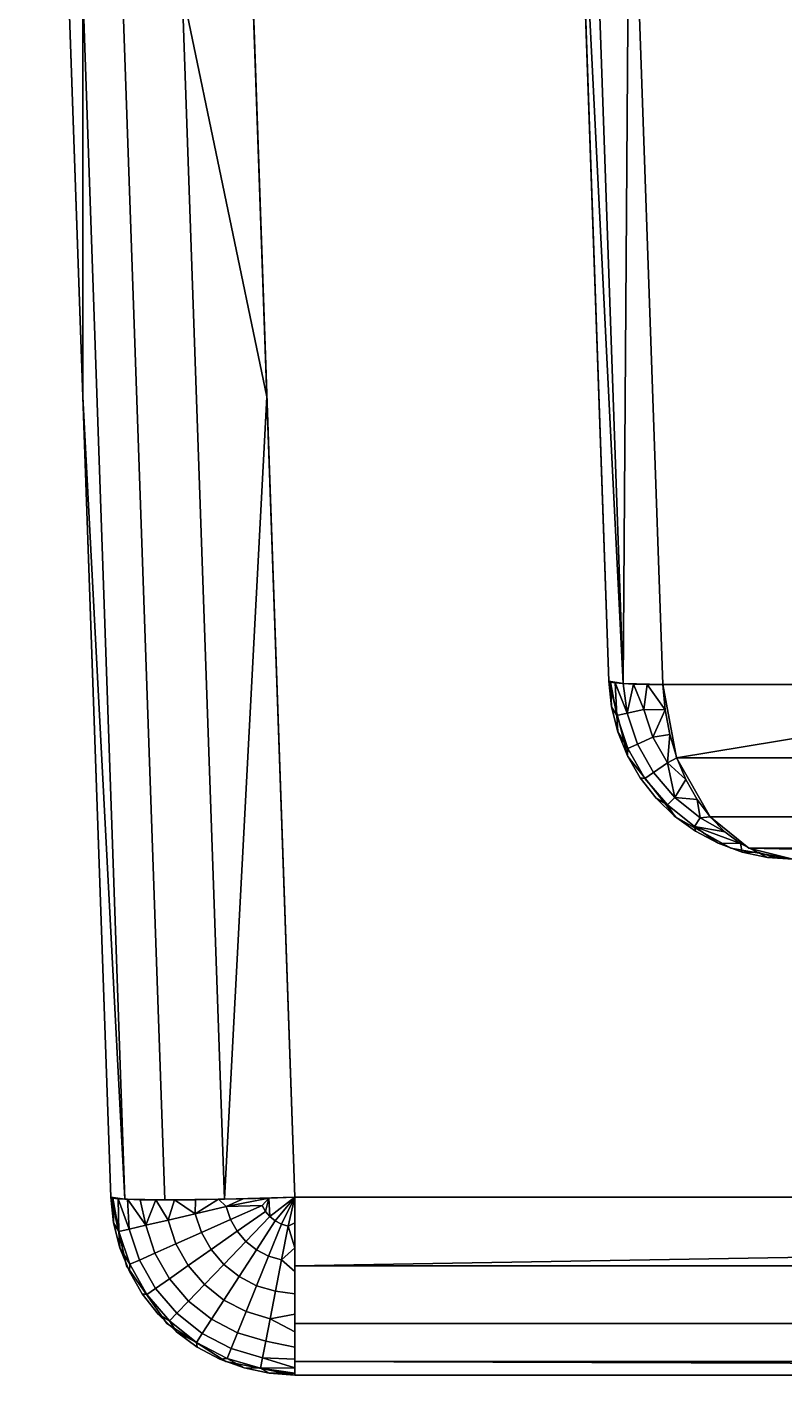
# Model space of a CAD drawing. Extents: x -111 to 113, y -26 to 0.
# Drawn here: x -111.213 to -109.158, y -7 to -3.342 of the extents above; entities that cross this region are included whole.
import ezdxf

# ---------------------------------------------------------------- set-up
doc = ezdxf.new("R2010")
doc.units = 0
doc.header["$MEASUREMENT"] = 0
doc.layers.add('METAL', color=9, linetype='CONTINUOUS')

msp = doc.modelspace()

# ---------------------------------------------------------------- linework, layer by layer
at = {"layer": 'METAL'}
for points in [[(-111.2129, 0, 0.7032), (-111.2129, 0, -10.5471), (-110.9853, -6.5174, -10.3195), (-110.9853, -6.5174, 0.7032)], [(-111.2129, 0, 11.9535), (-111.2129, 0, 0.7032), (-110.9853, -6.5174, 0.7032), (-110.9853, -6.5174, 11.7259)], [(-99.4629, -6.5174, -10.8192), (-110.4856, -6.5174, -10.8192), (-110.7132, 0, -11.0468), (-99.4629, 0, -11.0468)], [(-99.4629, 0, 12.4532), (-110.7132, 0, 12.4532), (-110.4856, -6.5174, 12.2256), (-99.4629, -6.5174, 12.2256)], [(-109.8121, 0, 0.7032), (-109.8121, 0, -5.4402), (-109.6334, -5.1174, -5.2396), (-109.6334, -5.1174, 0.7032)], [(-109.8121, 0, 6.8465), (-109.8121, 0, 0.7032), (-109.6334, -5.1174, 0.7032), (-109.6334, -5.1174, 6.6459)], [(-109.7227, -2.5587, -5.3399), (-109.7227, -2.5587, -5.3399), (-109.5951, -5.1236, -5.4306), (-109.774, 0, -5.6314)], [(-109.5762, -2.5631, -5.6931), (-109.5762, -2.5631, -5.6931), (-109.774, 0, -5.6314), (-109.5951, -5.1236, -5.4306)], [(-109.774, 0, 7.0378), (-109.774, 0, 7.0378), (-109.5762, -2.5631, 7.0995), (-109.5951, -5.1236, 6.837)], [(-109.774, 0, 7.0378), (-109.774, 0, 7.0378), (-109.5951, -5.1236, 6.837), (-109.7227, -2.5587, 6.7462)], [(-111.0612, -4.345, -10.3954), (-111.0612, -4.345, -10.3954), (-111.0617, -3.2409, -10.6252), (-111.1371, -2.1725, -10.4713)], [(-111.1371, -2.1725, 11.8776), (-111.1371, -2.1725, 11.8776), (-111.0617, -3.2409, 12.0316), (-111.0612, -4.345, 11.8018)], [(-110.6374, -2.1725, -10.9709), (-110.6374, -2.1725, -10.9709), (-110.7913, -3.2409, -10.8956), (-110.5615, -4.345, -10.8951)], [(-110.5615, -4.345, 12.3015), (-110.5615, -4.345, 12.3015), (-110.7913, -3.2409, 12.302), (-110.6374, -2.1725, 12.3773)], [(-109.7227, -2.5587, -5.3399), (-109.7227, -2.5587, -5.3399), (-109.6334, -5.1174, -5.2396), (-109.5951, -5.1236, -5.4306)], [(-109.6334, -5.1174, 6.6459), (-109.6334, -5.1174, 6.6459), (-109.7227, -2.5587, 6.7462), (-109.5951, -5.1236, 6.837)], [(-109.4867, -5.1262, -5.5926), (-109.4867, -5.1262, -5.5926), (-109.5762, -2.5631, -5.6931), (-109.5951, -5.1236, -5.4306)], [(-109.5762, -2.5631, 7.0995), (-109.5762, -2.5631, 7.0995), (-109.4867, -5.1262, 6.999), (-109.5951, -5.1236, 6.837)], [(-109.5762, -2.5631, -5.6931), (-109.5762, -2.5631, -5.6931), (-107.6227, -5.1262, -7.4566), (-105.8592, -2.5631, -9.4101)], [(-109.4867, -5.1262, -5.5926), (-109.4867, -5.1262, -5.5926), (-107.6227, -5.1262, -7.4566), (-109.5762, -2.5631, -5.6931)], [(-107.6227, -5.1262, 8.863), (-107.6227, -5.1262, 8.863), (-109.5762, -2.5631, 7.0995), (-105.8592, -2.5631, 10.8165)], [(-107.6227, -5.1262, 8.863), (-107.6227, -5.1262, 8.863), (-109.4867, -5.1262, 6.999), (-109.5762, -2.5631, 7.0995)], [(-111.0617, -3.2409, -10.6252), (-110.9471, -6.5228, -10.5106), (-110.8388, -6.5247, -10.6726), (-110.9534, -3.2428, -10.7873)], [(-111.0617, -3.2409, -10.6252), (-111.0617, -3.2409, -10.6252), (-111.0612, -4.345, -10.3954), (-110.9471, -6.5228, -10.5106)], [(-110.9534, -3.2428, 12.1936), (-110.8388, -6.5247, 12.079), (-110.9471, -6.5228, 11.917), (-111.0617, -3.2409, 12.0316)], [(-111.0617, -3.2409, 12.0316), (-111.0617, -3.2409, 12.0316), (-110.9471, -6.5228, 11.917), (-111.0612, -4.345, 11.8018)], [(-110.9534, -3.2428, -10.7873), (-110.8388, -6.5247, -10.6726), (-110.6767, -6.5228, -10.781), (-110.7913, -3.2409, -10.8956)], [(-110.7913, -3.2409, 12.302), (-110.6767, -6.5228, 12.1874), (-110.8388, -6.5247, 12.079), (-110.9534, -3.2428, 12.1936)], [(-110.7913, -3.2409, -10.8956), (-110.7913, -3.2409, -10.8956), (-110.6767, -6.5228, -10.781), (-110.5615, -4.345, -10.8951)], [(-110.7913, -3.2409, 12.302), (-110.7913, -3.2409, 12.302), (-110.5615, -4.345, 12.3015), (-110.6767, -6.5228, 12.1874)], [(-110.9853, -6.5174, -10.3195), (-110.9853, -6.5174, -10.3195), (-110.9471, -6.5228, -10.5106), (-111.0612, -4.345, -10.3954)], [(-110.9471, -6.5228, 11.917), (-110.9471, -6.5228, 11.917), (-110.9853, -6.5174, 11.7259), (-111.0612, -4.345, 11.8018)], [(-110.6767, -6.5228, -10.781), (-110.6767, -6.5228, -10.781), (-110.4856, -6.5174, -10.8192), (-110.5615, -4.345, -10.8951)], [(-110.4856, -6.5174, 12.2256), (-110.4856, -6.5174, 12.2256), (-110.6767, -6.5228, 12.1874), (-110.5615, -4.345, 12.3015)], [(-109.6334, -5.1174, -5.2396), (-109.6334, -5.1174, -5.2396), (-109.6261, -5.1868, -5.2396), (-109.629, -5.1199, -5.3047)], [(-109.6334, -5.1174, 0.7032), (-109.6334, -5.1174, 0.7032), (-109.6334, -5.1174, 6.6459), (-109.5821, -5.3211, 6.6459)], [(-109.6334, -5.1174, -5.2396), (-109.6334, -5.1174, 0.7032), (-109.5821, -5.3211, 6.6459), (-109.5821, -5.3211, -5.2396)], [(-109.629, -5.1199, 6.7111), (-109.629, -5.1199, 6.7111), (-109.6261, -5.1868, 6.6459), (-109.6334, -5.1174, 6.6459)], [(-109.6115, -5.2103, -5.337), (-109.6115, -5.2103, -5.337), (-109.629, -5.1199, -5.3047), (-109.6261, -5.1868, -5.2396)], [(-109.629, -5.1199, -5.3047), (-109.629, -5.1199, -5.3047), (-109.6115, -5.2103, -5.337), (-109.6162, -5.1219, -5.3688)], [(-109.6115, -5.2103, 6.7433), (-109.6115, -5.2103, 6.7433), (-109.6261, -5.1868, 6.6459), (-109.629, -5.1199, 6.7111)], [(-109.6115, -5.2103, 6.7433), (-109.6115, -5.2103, 6.7433), (-109.629, -5.1199, 6.7111), (-109.6162, -5.1219, 6.7752)], [(-109.5839, -5.2039, -5.4306), (-109.5839, -5.2039, -5.4306), (-109.5951, -5.1236, -5.4306), (-109.6162, -5.1219, -5.3688)], [(-109.5839, -5.2039, -5.4306), (-109.5839, -5.2039, -5.4306), (-109.6162, -5.1219, -5.3688), (-109.6115, -5.2103, -5.337)], [(-109.5951, -5.1236, 6.837), (-109.5951, -5.1236, 6.837), (-109.5839, -5.2039, 6.837), (-109.6162, -5.1219, 6.7752)], [(-109.6115, -5.2103, 6.7433), (-109.6115, -5.2103, 6.7433), (-109.6162, -5.1219, 6.7752), (-109.5839, -5.2039, 6.837)], [(-109.5951, -5.1236, -5.4306), (-109.5951, -5.1236, -5.4306), (-109.5839, -5.2039, -5.4306), (-109.5662, -5.1249, -5.4892)], [(-109.5839, -5.2039, 6.837), (-109.5839, -5.2039, 6.837), (-109.5951, -5.1236, 6.837), (-109.5662, -5.1249, 6.8956)], [(-109.5839, -5.2039, -5.4306), (-109.5839, -5.2039, -5.4306), (-109.539, -5.1936, -5.5169), (-109.5662, -5.1249, -5.4892)], [(-109.5839, -5.2039, 6.837), (-109.5839, -5.2039, 6.837), (-109.5662, -5.1249, 6.8956), (-109.539, -5.1936, 6.9233)], [(-109.5662, -5.1249, -5.4892), (-109.5662, -5.1249, -5.4892), (-109.539, -5.1936, -5.5169), (-109.5298, -5.1257, -5.5435)], [(-109.5298, -5.1257, 6.9499), (-109.5298, -5.1257, 6.9499), (-109.539, -5.1936, 6.9233), (-109.5662, -5.1249, 6.8956)], [(-109.5298, -5.1257, -5.5435), (-109.5298, -5.1257, -5.5435), (-109.539, -5.1936, -5.5169), (-109.4808, -5.1946, -5.5867)], [(-109.5298, -5.1257, 6.9499), (-109.5298, -5.1257, 6.9499), (-109.4808, -5.1946, 6.9931), (-109.539, -5.1936, 6.9233)], [(-109.4808, -5.1946, -5.5867), (-109.4808, -5.1946, -5.5867), (-109.4867, -5.1262, -5.5926), (-109.5298, -5.1257, -5.5435)], [(-109.4808, -5.1946, 6.9931), (-109.4808, -5.1946, 6.9931), (-109.5298, -5.1257, 6.9499), (-109.4867, -5.1262, 6.999)], [(-109.4495, -5.3248, -5.5554), (-107.5855, -5.3248, -7.4194), (-108.2441, -5.1262, -6.8353), (-109.4867, -5.1262, -5.5926)], [(-109.4867, -5.1262, 6.999), (-109.4867, -5.1262, 6.999), (-108.2441, -5.1262, 8.2417), (-109.4495, -5.3248, 6.9617)], [(-107.5855, -5.3248, 8.8257), (-107.5855, -5.3248, 8.8257), (-109.4495, -5.3248, 6.9617), (-108.2441, -5.1262, 8.2417)], [(-109.6261, -5.1868, -5.2396), (-109.6261, -5.1868, -5.2396), (-109.6092, -5.2545, -5.2396), (-109.6115, -5.2103, -5.337)], [(-109.6092, -5.2545, 6.6459), (-109.6092, -5.2545, 6.6459), (-109.6261, -5.1868, 6.6459), (-109.6115, -5.2103, 6.7433)], [(-109.5558, -5.2879, -5.4306), (-109.5137, -5.2692, -5.5169), (-109.539, -5.1936, -5.5169), (-109.5839, -5.2039, -5.4306)], [(-109.5137, -5.2692, 6.9233), (-109.5558, -5.2879, 6.837), (-109.5839, -5.2039, 6.837), (-109.539, -5.1936, 6.9233)], [(-109.5137, -5.2692, -5.5169), (-109.5137, -5.2692, -5.5169), (-109.4808, -5.1946, -5.5867), (-109.539, -5.1936, -5.5169)], [(-109.539, -5.1936, 6.9233), (-109.539, -5.1936, 6.9233), (-109.4808, -5.1946, 6.9931), (-109.5137, -5.2692, 6.9233)], [(-109.5137, -5.2692, -5.5169), (-109.5137, -5.2692, -5.5169), (-109.4683, -5.2613, -5.5742), (-109.4808, -5.1946, -5.5867)], [(-109.5137, -5.2692, 6.9233), (-109.5137, -5.2692, 6.9233), (-109.4808, -5.1946, 6.9931), (-109.4683, -5.2613, 6.9806)], [(-109.5817, -5.2995, -5.337), (-109.5558, -5.2879, -5.4306), (-109.5839, -5.2039, -5.4306), (-109.6115, -5.2103, -5.337)], [(-109.5558, -5.2879, 6.837), (-109.5817, -5.2995, 6.7433), (-109.6115, -5.2103, 6.7433), (-109.5839, -5.2039, 6.837)], [(-109.6092, -5.2545, -5.2396), (-109.5831, -5.3192, -5.2396), (-109.5817, -5.2995, -5.337), (-109.6115, -5.2103, -5.337)], [(-109.6092, -5.2545, 6.6459), (-109.6092, -5.2545, 6.6459), (-109.6115, -5.2103, 6.7433), (-109.5817, -5.2995, 6.7433)], [(-109.5831, -5.3192, 6.6459), (-109.5831, -5.3192, 6.6459), (-109.6092, -5.2545, 6.6459), (-109.5817, -5.2995, 6.7433)], [(-109.4683, -5.2613, -5.5742), (-109.4683, -5.2613, -5.5742), (-109.5137, -5.2692, -5.5169), (-109.4745, -5.3386, -5.5169)], [(-109.4745, -5.3386, 6.9233), (-109.4745, -5.3386, 6.9233), (-109.5137, -5.2692, 6.9233), (-109.4683, -5.2613, 6.9806)], [(-109.4745, -5.3386, -5.5169), (-109.4745, -5.3386, -5.5169), (-109.4494, -5.3249, -5.5554), (-109.4683, -5.2613, -5.5742)], [(-109.4494, -5.3249, 6.9617), (-109.4494, -5.3249, 6.9617), (-109.4745, -5.3386, 6.9233), (-109.4683, -5.2613, 6.9806)], [(-109.5831, -5.3192, -5.2396), (-109.5482, -5.3796, -5.2396), (-109.5354, -5.3813, -5.337), (-109.5817, -5.2995, -5.337)], [(-109.5817, -5.2995, 6.7433), (-109.5354, -5.3813, 6.7433), (-109.5482, -5.3796, 6.6459), (-109.5831, -5.3192, 6.6459)], [(-109.5354, -5.3813, -5.337), (-109.5122, -5.365, -5.4306), (-109.5558, -5.2879, -5.4306), (-109.5817, -5.2995, -5.337)], [(-109.5122, -5.365, 6.837), (-109.5354, -5.3813, 6.7433), (-109.5817, -5.2995, 6.7433), (-109.5558, -5.2879, 6.837)], [(-109.5122, -5.365, -5.4306), (-109.4745, -5.3386, -5.5169), (-109.5137, -5.2692, -5.5169), (-109.5558, -5.2879, -5.4306)], [(-109.4745, -5.3386, 6.9233), (-109.5122, -5.365, 6.837), (-109.5558, -5.2879, 6.837), (-109.5137, -5.2692, 6.9233)], [(-109.5821, -5.3211, -5.2396), (-109.5821, -5.3211, 6.6459), (-109.4517, -5.4858, 6.6459), (-109.4517, -5.4858, -5.2396)], [(-109.4745, -5.3386, -5.5169), (-109.4745, -5.3386, -5.5169), (-109.5122, -5.365, -5.4306), (-109.4547, -5.4324, -5.4306)], [(-109.4547, -5.4324, 6.837), (-109.4547, -5.4324, 6.837), (-109.5122, -5.365, 6.837), (-109.4745, -5.3386, 6.9233)], [(-109.4494, -5.3249, -5.5554), (-109.4494, -5.3249, -5.5554), (-109.4745, -5.3386, -5.5169), (-109.4246, -5.3842, -5.5305)], [(-109.4246, -5.3842, 6.9368), (-109.4246, -5.3842, 6.9368), (-109.4745, -5.3386, 6.9233), (-109.4494, -5.3249, 6.9617)], [(-109.4246, -5.3842, -5.5305), (-109.4246, -5.3842, -5.5305), (-109.4745, -5.3386, -5.5169), (-109.4547, -5.4324, -5.4306)], [(-109.4547, -5.4324, 6.837), (-109.4547, -5.4324, 6.837), (-109.4745, -5.3386, 6.9233), (-109.4246, -5.3842, 6.9368)], [(-107.5855, -5.3248, -7.4194), (-109.4495, -5.3248, -5.5554), (-109.3589, -5.4855, -5.4648), (-107.4949, -5.4855, -7.3288)], [(-109.4495, -5.3248, 6.9617), (-107.5855, -5.3248, 8.8257), (-107.4949, -5.4855, 8.7351), (-109.3589, -5.4855, 6.8711)], [(-109.4743, -5.4528, -5.337), (-109.4547, -5.4324, -5.4306), (-109.5122, -5.365, -5.4306), (-109.5354, -5.3813, -5.337)], [(-109.4547, -5.4324, 6.837), (-109.4743, -5.4528, 6.7433), (-109.5354, -5.3813, 6.7433), (-109.5122, -5.365, 6.837)], [(-109.5482, -5.3796, -5.2396), (-109.5052, -5.4346, -5.2396), (-109.4743, -5.4528, -5.337), (-109.5354, -5.3813, -5.337)], [(-109.5354, -5.3813, 6.7433), (-109.4743, -5.4528, 6.7433), (-109.5052, -5.4346, 6.6459), (-109.5482, -5.3796, 6.6459)], [(-109.3941, -5.4381, -5.5001), (-109.3941, -5.4381, -5.5001), (-109.4246, -5.3842, -5.5305), (-109.4547, -5.4324, -5.4306)], [(-109.4547, -5.4324, 6.837), (-109.4547, -5.4324, 6.837), (-109.4246, -5.3842, 6.9368), (-109.3941, -5.4381, 6.9064)], [(-109.4551, -5.483, -5.2396), (-109.4551, -5.483, -5.2396), (-109.4743, -5.4528, -5.337), (-109.5052, -5.4346, -5.2396)], [(-109.4743, -5.4528, 6.7433), (-109.4743, -5.4528, 6.7433), (-109.4551, -5.483, 6.6459), (-109.5052, -5.4346, 6.6459)], [(-109.4008, -5.5113, -5.337), (-109.3853, -5.4875, -5.4306), (-109.4547, -5.4324, -5.4306), (-109.4743, -5.4528, -5.337)], [(-109.3853, -5.4875, 6.837), (-109.4008, -5.5113, 6.7433), (-109.4743, -5.4528, 6.7433), (-109.4547, -5.4324, 6.837)], [(-109.4547, -5.4324, -5.4306), (-109.4547, -5.4324, -5.4306), (-109.3853, -5.4875, -5.4306), (-109.3941, -5.4381, -5.5001)], [(-109.3853, -5.4875, 6.837), (-109.3853, -5.4875, 6.837), (-109.4547, -5.4324, 6.837), (-109.3941, -5.4381, 6.9064)], [(-109.3941, -5.4381, -5.5001), (-109.3941, -5.4381, -5.5001), (-109.3853, -5.4875, -5.4306), (-109.3588, -5.4856, -5.4647)], [(-109.3853, -5.4875, 6.837), (-109.3853, -5.4875, 6.837), (-109.3941, -5.4381, 6.9064), (-109.3588, -5.4856, 6.8711)], [(-109.4551, -5.483, -5.2396), (-109.3986, -5.524, -5.2396), (-109.4008, -5.5113, -5.337), (-109.4743, -5.4528, -5.337)], [(-109.3986, -5.524, 6.6459), (-109.4551, -5.483, 6.6459), (-109.4743, -5.4528, 6.7433), (-109.4008, -5.5113, 6.7433)], [(-109.4517, -5.4858, -5.2396), (-109.4517, -5.4858, 6.6459), (-109.3026, -5.5706, 6.6459), (-109.3026, -5.5706, -5.2396)], [(-109.3191, -5.5257, -5.425), (-109.3191, -5.5257, -5.425), (-109.3853, -5.4875, -5.4306), (-109.4008, -5.5113, -5.337)], [(-109.3853, -5.4875, 6.837), (-109.3853, -5.4875, 6.837), (-109.3191, -5.5257, 6.8314), (-109.4008, -5.5113, 6.7433)], [(-109.3588, -5.4856, -5.4647), (-109.3588, -5.4856, -5.4647), (-109.3853, -5.4875, -5.4306), (-109.3191, -5.5257, -5.425)], [(-109.3588, -5.4856, 6.8711), (-109.3588, -5.4856, 6.8711), (-109.3191, -5.5257, 6.8314), (-109.3853, -5.4875, 6.837)], [(-107.4949, -5.4855, -7.3288), (-109.3589, -5.4855, -5.4648), (-109.2533, -5.5705, -5.3592), (-107.3893, -5.5705, -7.2232)], [(-109.3589, -5.4855, 6.8711), (-107.4949, -5.4855, 8.7351), (-107.3893, -5.5705, 8.6296), (-109.2533, -5.5705, 6.7656)], [(-109.4008, -5.5113, -5.337), (-109.4008, -5.5113, -5.337), (-109.2759, -5.5577, -5.3818), (-109.3191, -5.5257, -5.425)], [(-109.337, -5.5568, -5.2396), (-109.337, -5.5568, -5.2396), (-109.2759, -5.5577, -5.3818), (-109.4008, -5.5113, -5.337)], [(-109.3986, -5.524, -5.2396), (-109.3986, -5.524, -5.2396), (-109.337, -5.5568, -5.2396), (-109.4008, -5.5113, -5.337)], [(-109.337, -5.5568, 6.6459), (-109.337, -5.5568, 6.6459), (-109.3986, -5.524, 6.6459), (-109.4008, -5.5113, 6.7433)], [(-109.4008, -5.5113, 6.7433), (-109.4008, -5.5113, 6.7433), (-109.2759, -5.5577, 6.7882), (-109.337, -5.5568, 6.6459)], [(-109.4008, -5.5113, 6.7433), (-109.4008, -5.5113, 6.7433), (-109.3191, -5.5257, 6.8314), (-109.2759, -5.5577, 6.7882)], [(-109.2759, -5.5577, -5.3818), (-109.2759, -5.5577, -5.3818), (-109.337, -5.5568, -5.2396), (-109.2715, -5.5806, -5.2396)], [(-109.337, -5.5568, 6.6459), (-109.337, -5.5568, 6.6459), (-109.2759, -5.5577, 6.7882), (-109.2715, -5.5806, 6.6459)], [(-109.23, -5.5811, -5.3359), (-109.23, -5.5811, -5.3359), (-109.2759, -5.5577, -5.3818), (-109.2715, -5.5806, -5.2396)], [(-109.2715, -5.5806, 6.6459), (-109.2715, -5.5806, 6.6459), (-109.2759, -5.5577, 6.7882), (-109.23, -5.5811, 6.7423)], [(-109.1337, -5.6, 6.6459), (-109.1337, -5.6, 6.6459), (-109.1337, -5.6, 0.7032), (-109.3026, -5.5706, 6.6459)], [(-109.3026, -5.5706, -5.2396), (-109.3026, -5.5706, -5.2396), (-109.1337, -5.6, 0.7032), (-109.1337, -5.6, -5.2396)], [(-109.3026, -5.5706, 6.6459), (-109.3026, -5.5706, 6.6459), (-109.1337, -5.6, 0.7032), (-109.3026, -5.5706, -5.2396)], [(-109.2715, -5.5806, -5.2396), (-109.2715, -5.5806, -5.2396), (-109.2033, -5.5951, -5.2396), (-109.23, -5.5811, -5.3359)], [(-109.23, -5.5811, 6.7423), (-109.23, -5.5811, 6.7423), (-109.2033, -5.5951, 6.6459), (-109.2715, -5.5806, 6.6459)], [(-109.2533, -5.5705, -5.3592), (-109.2533, -5.5705, -5.3592), (-109.1337, -5.6, -5.2396), (-107.891, -5.6, -6.4822)], [(-107.3893, -5.5705, -7.2232), (-107.3893, -5.5705, -7.2232), (-109.2533, -5.5705, -5.3592), (-107.891, -5.6, -6.4822)], [(-107.891, -5.6, 7.8886), (-109.1337, -5.6, 6.6459), (-109.2533, -5.5705, 6.7656), (-107.3893, -5.5705, 8.6296)], [(-109.23, -5.5811, -5.3359), (-109.23, -5.5811, -5.3359), (-109.2033, -5.5951, -5.2396), (-109.1823, -5.5952, -5.2882)], [(-109.2033, -5.5951, 6.6459), (-109.2033, -5.5951, 6.6459), (-109.23, -5.5811, 6.7423), (-109.1823, -5.5952, 6.6946)], [(-109.1823, -5.5952, -5.2882), (-109.1823, -5.5952, -5.2882), (-109.2033, -5.5951, -5.2396), (-109.1337, -5.6, -5.2396)], [(-109.1337, -5.6, 6.6459), (-109.1337, -5.6, 6.6459), (-109.2033, -5.5951, 6.6459), (-109.1823, -5.5952, 6.6946)], [(-110.9853, -6.5174, -10.3195), (-110.9853, -6.5174, -10.3195), (-110.978, -6.5868, -10.3195), (-110.9802, -6.5198, -10.3906)], [(-110.9853, -6.5174, 0.7032), (-110.9853, -6.5174, 0.7032), (-110.9424, -6.7034, -10.3195), (-110.9853, -6.5174, -10.3195)], [(-110.9853, -6.5174, 0.7032), (-110.9853, -6.5174, 0.7032), (-110.9424, -6.7034, 11.7259), (-110.9424, -6.7034, -10.3195)], [(-110.9853, -6.5174, 0.7032), (-110.9853, -6.5174, 0.7032), (-110.9853, -6.5174, 11.7259), (-110.9424, -6.7034, 11.7259)], [(-110.9853, -6.5174, 11.7259), (-110.9853, -6.5174, 11.7259), (-110.9802, -6.5198, 11.797), (-110.978, -6.5868, 11.7259)], [(-110.9802, -6.5198, -10.3906), (-110.9802, -6.5198, -10.3906), (-110.9635, -6.6103, -10.4171), (-110.965, -6.5217, -10.4602)], [(-110.9635, -6.6103, -10.4171), (-110.9635, -6.6103, -10.4171), (-110.9802, -6.5198, -10.3906), (-110.978, -6.5868, -10.3195)], [(-110.978, -6.5868, 11.7259), (-110.978, -6.5868, 11.7259), (-110.9802, -6.5198, 11.797), (-110.9635, -6.6103, 11.8234)], [(-110.965, -6.5217, 11.8666), (-110.965, -6.5217, 11.8666), (-110.9635, -6.6103, 11.8234), (-110.9802, -6.5198, 11.797)], [(-110.965, -6.5217, -10.4602), (-110.965, -6.5217, -10.4602), (-110.9357, -6.6039, -10.5109), (-110.94, -6.5231, -10.527)], [(-110.965, -6.5217, -10.4602), (-110.965, -6.5217, -10.4602), (-110.9635, -6.6103, -10.4171), (-110.9357, -6.6039, -10.5109)], [(-110.9635, -6.6103, 11.8234), (-110.9635, -6.6103, 11.8234), (-110.965, -6.5217, 11.8666), (-110.9357, -6.6039, 11.9172)], [(-110.94, -6.5231, 11.9333), (-110.94, -6.5231, 11.9333), (-110.9357, -6.6039, 11.9172), (-110.965, -6.5217, 11.8666)], [(-110.8907, -6.5935, -10.5973), (-110.8907, -6.5935, -10.5973), (-110.9058, -6.5241, -10.5895), (-110.94, -6.5231, -10.527)], [(-110.94, -6.5231, -10.527), (-110.94, -6.5231, -10.527), (-110.9357, -6.6039, -10.5109), (-110.8907, -6.5935, -10.5973)], [(-110.94, -6.5231, 11.9333), (-110.94, -6.5231, 11.9333), (-110.8907, -6.5935, 12.0037), (-110.9357, -6.6039, 11.9172)], [(-110.94, -6.5231, 11.9333), (-110.94, -6.5231, 11.9333), (-110.9058, -6.5241, 11.9959), (-110.8907, -6.5935, 12.0037)], [(-110.9058, -6.5241, -10.5895), (-110.9058, -6.5241, -10.5895), (-110.8907, -6.5935, -10.5973), (-110.8631, -6.5246, -10.6465)], [(-110.8907, -6.5935, 12.0037), (-110.8907, -6.5935, 12.0037), (-110.9058, -6.5241, 11.9959), (-110.8631, -6.5246, 12.0529)], [(-110.8907, -6.5935, -10.5973), (-110.8907, -6.5935, -10.5973), (-110.8301, -6.5795, -10.6731), (-110.8631, -6.5246, -10.6465)], [(-110.8301, -6.5795, 12.0795), (-110.8301, -6.5795, 12.0795), (-110.8907, -6.5935, 12.0037), (-110.8631, -6.5246, 12.0529)], [(-110.8631, -6.5246, -10.6465), (-110.8631, -6.5246, -10.6465), (-110.8301, -6.5795, -10.6731), (-110.8127, -6.5246, -10.697)], [(-110.8631, -6.5246, 12.0529), (-110.8631, -6.5246, 12.0529), (-110.8127, -6.5246, 12.1033), (-110.8301, -6.5795, 12.0795)], [(-110.8301, -6.5795, -10.6731), (-110.8301, -6.5795, -10.6731), (-110.7563, -6.5625, -10.7353), (-110.8127, -6.5246, -10.697)], [(-110.7563, -6.5625, 12.1416), (-110.7563, -6.5625, 12.1416), (-110.8301, -6.5795, 12.0795), (-110.8127, -6.5246, 12.1033)], [(-110.7563, -6.5625, -10.7353), (-110.7563, -6.5625, -10.7353), (-110.7556, -6.5241, -10.7397), (-110.8127, -6.5246, -10.697)], [(-110.8127, -6.5246, 12.1033), (-110.8127, -6.5246, 12.1033), (-110.7556, -6.5241, 12.1461), (-110.7563, -6.5625, 12.1416)], [(-110.7563, -6.5625, -10.7353), (-110.7563, -6.5625, -10.7353), (-110.6931, -6.5231, -10.7739), (-110.7556, -6.5241, -10.7397)], [(-110.6931, -6.5231, -10.7739), (-110.6931, -6.5231, -10.7739), (-110.7563, -6.5625, -10.7353), (-110.6721, -6.543, -10.7815)], [(-110.6931, -6.5231, 12.1803), (-110.6931, -6.5231, 12.1803), (-110.7563, -6.5625, 12.1416), (-110.7556, -6.5241, 12.1461)], [(-110.7563, -6.5625, 12.1416), (-110.7563, -6.5625, 12.1416), (-110.6931, -6.5231, 12.1803), (-110.6721, -6.543, 12.1878)], [(-110.7394, -6.613, -10.7353), (-110.6604, -6.5778, -10.7815), (-110.6721, -6.543, -10.7815), (-110.7563, -6.5625, -10.7353)], [(-110.6604, -6.5778, 12.1878), (-110.7394, -6.613, 12.1416), (-110.7563, -6.5625, 12.1416), (-110.6721, -6.543, 12.1878)], [(-110.6721, -6.543, -10.7815), (-110.6721, -6.543, -10.7815), (-110.6263, -6.5217, -10.7988), (-110.6931, -6.5231, -10.7739)], [(-110.6721, -6.543, 12.1878), (-110.6721, -6.543, 12.1878), (-110.6931, -6.5231, 12.1803), (-110.6263, -6.5217, 12.2052)], [(-110.5567, -6.5198, -10.8141), (-110.5567, -6.5198, -10.8141), (-110.6263, -6.5217, -10.7988), (-110.6721, -6.543, -10.7815)], [(-110.5567, -6.5198, -10.8141), (-110.5567, -6.5198, -10.8141), (-110.6721, -6.543, -10.7815), (-110.5747, -6.5397, -10.8099)], [(-110.6263, -6.5217, 12.2052), (-110.6263, -6.5217, 12.2052), (-110.5567, -6.5198, 12.2204), (-110.6721, -6.543, 12.1878)], [(-110.5747, -6.5397, 12.2163), (-110.5747, -6.5397, 12.2163), (-110.6721, -6.543, 12.1878), (-110.5567, -6.5198, 12.2204)], [(-110.6604, -6.5778, -10.7815), (-110.6604, -6.5778, -10.7815), (-110.5747, -6.5397, -10.8099), (-110.6721, -6.543, -10.7815)], [(-110.5747, -6.5397, 12.2163), (-110.5747, -6.5397, 12.2163), (-110.6604, -6.5778, 12.1878), (-110.6721, -6.543, 12.1878)], [(-110.6424, -6.6097, -10.7815), (-110.5655, -6.5559, -10.8099), (-110.5747, -6.5397, -10.8099), (-110.6604, -6.5778, -10.7815)], [(-110.5655, -6.5559, 12.2163), (-110.6424, -6.6097, 12.1878), (-110.6604, -6.5778, 12.1878), (-110.5747, -6.5397, 12.2163)], [(-110.5747, -6.5397, -10.8099), (-110.5747, -6.5397, -10.8099), (-110.5655, -6.5559, -10.8099), (-110.5567, -6.5198, -10.8141)], [(-110.5655, -6.5559, 12.2163), (-110.5655, -6.5559, 12.2163), (-110.5747, -6.5397, 12.2163), (-110.5567, -6.5198, 12.2204)], [(-110.5655, -6.5559, -10.8099), (-110.5655, -6.5559, -10.8099), (-110.5534, -6.5702, -10.8099), (-110.5567, -6.5198, -10.8141)], [(-110.5567, -6.5198, 12.2204), (-110.5567, -6.5198, 12.2204), (-110.5534, -6.5702, 12.2163), (-110.5655, -6.5559, 12.2163)], [(-110.5567, -6.5198, -10.8141), (-110.5567, -6.5198, -10.8141), (-110.5534, -6.5702, -10.8099), (-110.4856, -6.5174, -10.8192)], [(-110.4856, -6.5174, 12.2256), (-110.4856, -6.5174, 12.2256), (-110.5534, -6.5702, 12.2163), (-110.5567, -6.5198, 12.2204)], [(-110.5388, -6.5818, -10.8099), (-110.5388, -6.5818, -10.8099), (-110.4856, -6.5174, -10.8192), (-110.5534, -6.5702, -10.8099)], [(-110.5534, -6.5702, 12.2163), (-110.5534, -6.5702, 12.2163), (-110.4856, -6.5174, 12.2256), (-110.5388, -6.5818, 12.2163)], [(-110.5388, -6.5818, -10.8099), (-110.5388, -6.5818, -10.8099), (-110.5222, -6.5904, -10.8099), (-110.4856, -6.5174, -10.8192)], [(-110.5222, -6.5904, 12.2163), (-110.5222, -6.5904, 12.2163), (-110.5388, -6.5818, 12.2163), (-110.4856, -6.5174, 12.2256)], [(-110.5222, -6.5904, -10.8099), (-110.5222, -6.5904, -10.8099), (-110.5042, -6.5958, -10.8099), (-110.4856, -6.5174, -10.8192)], [(-110.4856, -6.5174, 12.2256), (-110.4856, -6.5174, 12.2256), (-110.5042, -6.5958, 12.2163), (-110.5222, -6.5904, 12.2163)], [(-110.4856, -6.5868, -10.8119), (-110.4856, -6.5868, -10.8119), (-110.4856, -6.5174, -10.8192), (-110.5042, -6.5958, -10.8099)], [(-110.4856, -6.5174, 12.2256), (-110.4856, -6.5174, 12.2256), (-110.4856, -6.5868, 12.2183), (-110.5042, -6.5958, 12.2163)], [(-110.4856, -6.7034, -10.7763), (-110.4856, -6.7034, -10.7763), (-99.4629, -6.5174, -10.8192), (-110.4856, -6.5174, -10.8192)], [(-88.4402, -6.7034, -10.7763), (-88.4402, -6.7034, -10.7763), (-99.4629, -6.5174, -10.8192), (-110.4856, -6.7034, -10.7763)], [(-110.4856, -6.5174, 12.2256), (-110.4856, -6.5174, 12.2256), (-99.4629, -6.5174, 12.2256), (-110.4856, -6.7034, 12.1827)], [(-110.4856, -6.7034, 12.1827), (-110.4856, -6.7034, 12.1827), (-99.4629, -6.5174, 12.2256), (-88.4402, -6.7034, 12.1827)], [(-110.8654, -6.6691, -10.5973), (-110.8086, -6.6438, -10.6731), (-110.8301, -6.5795, -10.6731), (-110.8907, -6.5935, -10.5973)], [(-110.8086, -6.6438, 12.0795), (-110.8654, -6.6691, 12.0037), (-110.8907, -6.5935, 12.0037), (-110.8301, -6.5795, 12.0795)], [(-110.8086, -6.6438, -10.6731), (-110.7394, -6.613, -10.7353), (-110.7563, -6.5625, -10.7353), (-110.8301, -6.5795, -10.6731)], [(-110.7394, -6.613, 12.1416), (-110.8086, -6.6438, 12.0795), (-110.8301, -6.5795, 12.0795), (-110.7563, -6.5625, 12.1416)], [(-110.7132, -6.6593, -10.7353), (-110.6424, -6.6097, -10.7815), (-110.6604, -6.5778, -10.7815), (-110.7394, -6.613, -10.7353)], [(-110.6424, -6.6097, 12.1878), (-110.7132, -6.6593, 12.1416), (-110.7394, -6.613, 12.1416), (-110.6604, -6.5778, 12.1878)], [(-110.6186, -6.6376, -10.7815), (-110.5534, -6.5702, -10.8099), (-110.5655, -6.5559, -10.8099), (-110.6424, -6.6097, -10.7815)], [(-110.5534, -6.5702, 12.2163), (-110.6186, -6.6376, 12.1878), (-110.6424, -6.6097, 12.1878), (-110.5655, -6.5559, 12.2163)], [(-110.5899, -6.6605, -10.7815), (-110.5388, -6.5818, -10.8099), (-110.5534, -6.5702, -10.8099), (-110.6186, -6.6376, -10.7815)], [(-110.5388, -6.5818, 12.2163), (-110.5899, -6.6605, 12.1878), (-110.6186, -6.6376, 12.1878), (-110.5534, -6.5702, 12.2163)], [(-110.5573, -6.6774, -10.7815), (-110.5222, -6.5904, -10.8099), (-110.5388, -6.5818, -10.8099), (-110.5899, -6.6605, -10.7815)], [(-110.5222, -6.5904, 12.2163), (-110.5573, -6.6774, 12.1878), (-110.5899, -6.6605, 12.1878), (-110.5388, -6.5818, 12.2163)], [(-110.9612, -6.6545, -10.3195), (-110.9612, -6.6545, -10.3195), (-110.9635, -6.6103, -10.4171), (-110.978, -6.5868, -10.3195)], [(-110.978, -6.5868, 11.7259), (-110.978, -6.5868, 11.7259), (-110.9635, -6.6103, 11.8234), (-110.9612, -6.6545, 11.7259)], [(-110.9336, -6.6995, -10.4171), (-110.9076, -6.6879, -10.5109), (-110.9357, -6.6039, -10.5109), (-110.9635, -6.6103, -10.4171)], [(-110.9076, -6.6879, 11.9172), (-110.9336, -6.6995, 11.8234), (-110.9635, -6.6103, 11.8234), (-110.9357, -6.6039, 11.9172)], [(-110.9612, -6.6545, -10.3195), (-110.935, -6.7192, -10.3195), (-110.9336, -6.6995, -10.4171), (-110.9635, -6.6103, -10.4171)], [(-110.9635, -6.6103, 11.8234), (-110.9635, -6.6103, 11.8234), (-110.9336, -6.6995, 11.8234), (-110.9612, -6.6545, 11.7259)], [(-110.9076, -6.6879, -10.5109), (-110.8654, -6.6691, -10.5973), (-110.8907, -6.5935, -10.5973), (-110.9357, -6.6039, -10.5109)], [(-110.8654, -6.6691, 12.0037), (-110.9076, -6.6879, 11.9172), (-110.9357, -6.6039, 11.9172), (-110.8907, -6.5935, 12.0037)], [(-110.7753, -6.7028, -10.6731), (-110.7132, -6.6593, -10.7353), (-110.7394, -6.613, -10.7353), (-110.8086, -6.6438, -10.6731)], [(-110.7132, -6.6593, 12.1416), (-110.7753, -6.7028, 12.0795), (-110.8086, -6.6438, 12.0795), (-110.7394, -6.613, 12.1416)], [(-110.6786, -6.6998, -10.7353), (-110.6186, -6.6376, -10.7815), (-110.6424, -6.6097, -10.7815), (-110.7132, -6.6593, -10.7353)], [(-110.6186, -6.6376, 12.1878), (-110.6786, -6.6998, 12.1416), (-110.7132, -6.6593, 12.1416), (-110.6424, -6.6097, 12.1878)], [(-110.5221, -6.6878, -10.7815), (-110.5042, -6.5958, -10.8099), (-110.5222, -6.5904, -10.8099), (-110.5573, -6.6774, -10.7815)], [(-110.5042, -6.5958, 12.2163), (-110.5221, -6.6878, 12.1878), (-110.5573, -6.6774, 12.1878), (-110.5222, -6.5904, 12.2163)], [(-110.4856, -6.6545, -10.7951), (-110.4856, -6.6545, -10.7951), (-110.5042, -6.5958, -10.8099), (-110.5221, -6.6878, -10.7815)], [(-110.5221, -6.6878, 12.1878), (-110.5221, -6.6878, 12.1878), (-110.5042, -6.5958, 12.2163), (-110.4856, -6.6545, 12.2014)], [(-110.4856, -6.6545, -10.7951), (-110.4856, -6.6545, -10.7951), (-110.4856, -6.5868, -10.8119), (-110.5042, -6.5958, -10.8099)], [(-110.4856, -6.5868, 12.2183), (-110.4856, -6.5868, 12.2183), (-110.4856, -6.6545, 12.2014), (-110.5042, -6.5958, 12.2163)], [(-110.9612, -6.6545, 11.7259), (-110.9612, -6.6545, 11.7259), (-110.9336, -6.6995, 11.8234), (-110.935, -6.7192, 11.7259)], [(-110.8262, -6.7385, -10.5973), (-110.7753, -6.7028, -10.6731), (-110.8086, -6.6438, -10.6731), (-110.8654, -6.6691, -10.5973)], [(-110.7753, -6.7028, 12.0795), (-110.8262, -6.7385, 12.0037), (-110.8654, -6.6691, 12.0037), (-110.8086, -6.6438, 12.0795)], [(-110.6369, -6.733, -10.7353), (-110.5899, -6.6605, -10.7815), (-110.6186, -6.6376, -10.7815), (-110.6786, -6.6998, -10.7353)], [(-110.5899, -6.6605, 12.1878), (-110.6369, -6.733, 12.1416), (-110.6786, -6.6998, 12.1416), (-110.6186, -6.6376, 12.1878)], [(-110.4856, -6.7192, -10.7689), (-110.4856, -6.7192, -10.7689), (-110.4856, -6.6545, -10.7951), (-110.5221, -6.6878, -10.7815)], [(-110.5221, -6.6878, 12.1878), (-110.5221, -6.6878, 12.1878), (-110.4856, -6.6545, 12.2014), (-110.4856, -6.7192, 12.1753)], [(-110.8873, -6.7813, -10.4171), (-110.864, -6.765, -10.5109), (-110.9076, -6.6879, -10.5109), (-110.9336, -6.6995, -10.4171)], [(-110.864, -6.765, 11.9172), (-110.8873, -6.7813, 11.8234), (-110.9336, -6.6995, 11.8234), (-110.9076, -6.6879, 11.9172)], [(-110.864, -6.765, -10.5109), (-110.8262, -6.7385, -10.5973), (-110.8654, -6.6691, -10.5973), (-110.9076, -6.6879, -10.5109)], [(-110.8262, -6.7385, 12.0037), (-110.864, -6.765, 11.9172), (-110.9076, -6.6879, 11.9172), (-110.8654, -6.6691, 12.0037)], [(-110.7312, -6.7543, -10.6731), (-110.6786, -6.6998, -10.7353), (-110.7132, -6.6593, -10.7353), (-110.7753, -6.7028, -10.6731)], [(-110.6786, -6.6998, 12.1416), (-110.7312, -6.7543, 12.0795), (-110.7753, -6.7028, 12.0795), (-110.7132, -6.6593, 12.1416)], [(-110.5897, -6.7576, -10.7353), (-110.5573, -6.6774, -10.7815), (-110.5899, -6.6605, -10.7815), (-110.6369, -6.733, -10.7353)], [(-110.5573, -6.6774, 12.1878), (-110.5897, -6.7576, 12.1416), (-110.6369, -6.733, 12.1416), (-110.5899, -6.6605, 12.1878)], [(-110.5386, -6.7727, -10.7353), (-110.5221, -6.6878, -10.7815), (-110.5573, -6.6774, -10.7815), (-110.5897, -6.7576, -10.7353)], [(-110.5221, -6.6878, 12.1878), (-110.5386, -6.7727, 12.1416), (-110.5897, -6.7576, 12.1416), (-110.5573, -6.6774, 12.1878)], [(-110.5221, -6.6878, -10.7815), (-110.5386, -6.7727, -10.7353), (-110.4856, -6.7796, -10.734), (-110.4856, -6.7192, -10.7689)], [(-110.4856, -6.7192, 12.1753), (-110.4856, -6.7796, 12.1404), (-110.5386, -6.7727, 12.1416), (-110.5221, -6.6878, 12.1878)], [(-110.833, -6.8597, 11.7259), (-110.833, -6.8597, -10.3195), (-110.9424, -6.7034, -10.3195), (-110.9424, -6.7034, 11.7259)], [(-110.935, -6.7192, -10.3195), (-110.9002, -6.7796, -10.3195), (-110.8873, -6.7813, -10.4171), (-110.9336, -6.6995, -10.4171)], [(-110.9336, -6.6995, 11.8234), (-110.8873, -6.7813, 11.8234), (-110.9002, -6.7796, 11.7259), (-110.935, -6.7192, 11.7259)], [(-110.7744, -6.7991, -10.5973), (-110.7312, -6.7543, -10.6731), (-110.7753, -6.7028, -10.6731), (-110.8262, -6.7385, -10.5973)], [(-110.7312, -6.7543, 12.0795), (-110.7744, -6.7991, 12.0037), (-110.8262, -6.7385, 12.0037), (-110.7753, -6.7028, 12.0795)], [(-110.6782, -6.7965, -10.6731), (-110.6369, -6.733, -10.7353), (-110.6786, -6.6998, -10.7353), (-110.7312, -6.7543, -10.6731)], [(-110.6369, -6.733, 12.1416), (-110.6782, -6.7965, 12.0795), (-110.7312, -6.7543, 12.0795), (-110.6786, -6.6998, 12.1416)], [(-110.4856, -6.8597, -10.6669), (-88.4402, -6.8597, -10.6669), (-88.4402, -6.7034, -10.7763), (-110.4856, -6.7034, -10.7763)], [(-88.4402, -6.8597, 12.0732), (-110.4856, -6.8597, 12.0732), (-110.4856, -6.7034, 12.1827), (-88.4402, -6.7034, 12.1827)], [(-110.8263, -6.8528, -10.4171), (-110.8065, -6.8323, -10.5109), (-110.864, -6.765, -10.5109), (-110.8873, -6.7813, -10.4171)], [(-110.8065, -6.8323, 11.9172), (-110.8263, -6.8528, 11.8234), (-110.8873, -6.7813, 11.8234), (-110.864, -6.765, 11.9172)], [(-110.8065, -6.8323, -10.5109), (-110.7744, -6.7991, -10.5973), (-110.8262, -6.7385, -10.5973), (-110.864, -6.765, -10.5109)], [(-110.7744, -6.7991, 12.0037), (-110.8065, -6.8323, 11.9172), (-110.864, -6.765, 11.9172), (-110.8262, -6.7385, 12.0037)], [(-110.7121, -6.8487, -10.5973), (-110.6782, -6.7965, -10.6731), (-110.7312, -6.7543, -10.6731), (-110.7744, -6.7991, -10.5973)], [(-110.6782, -6.7965, 12.0795), (-110.7121, -6.8487, 12.0037), (-110.7744, -6.7991, 12.0037), (-110.7312, -6.7543, 12.0795)], [(-110.6181, -6.8278, -10.6731), (-110.5897, -6.7576, -10.7353), (-110.6369, -6.733, -10.7353), (-110.6782, -6.7965, -10.6731)], [(-110.5897, -6.7576, 12.1416), (-110.6181, -6.8278, 12.0795), (-110.6782, -6.7965, 12.0795), (-110.6369, -6.733, 12.1416)], [(-110.5531, -6.8471, -10.6731), (-110.5386, -6.7727, -10.7353), (-110.5897, -6.7576, -10.7353), (-110.6181, -6.8278, -10.6731)], [(-110.5386, -6.7727, 12.1416), (-110.5531, -6.8471, 12.0795), (-110.6181, -6.8278, 12.0795), (-110.5897, -6.7576, 12.1416)], [(-110.9002, -6.7796, -10.3195), (-110.8572, -6.8346, -10.3195), (-110.8263, -6.8528, -10.4171), (-110.8873, -6.7813, -10.4171)], [(-110.8873, -6.7813, 11.8234), (-110.8263, -6.8528, 11.8234), (-110.8572, -6.8346, 11.7259), (-110.9002, -6.7796, 11.7259)], [(-110.7372, -6.8874, -10.5109), (-110.7121, -6.8487, -10.5973), (-110.7744, -6.7991, -10.5973), (-110.8065, -6.8323, -10.5109)], [(-110.7121, -6.8487, 12.0037), (-110.7372, -6.8874, 11.9172), (-110.8065, -6.8323, 11.9172), (-110.7744, -6.7991, 12.0037)], [(-110.6414, -6.8855, -10.5973), (-110.6181, -6.8278, -10.6731), (-110.6782, -6.7965, -10.6731), (-110.7121, -6.8487, -10.5973)], [(-110.6181, -6.8278, 12.0795), (-110.6414, -6.8855, 12.0037), (-110.7121, -6.8487, 12.0037), (-110.6782, -6.7965, 12.0795)], [(-110.5386, -6.7727, -10.7353), (-110.5531, -6.8471, -10.6731), (-110.4856, -6.8346, -10.6911), (-110.4856, -6.7796, -10.734)], [(-110.5531, -6.8471, 12.0795), (-110.5386, -6.7727, 12.1416), (-110.4856, -6.7796, 12.1404), (-110.4856, -6.8346, 12.0975)], [(-110.807, -6.883, -10.3195), (-110.807, -6.883, -10.3195), (-110.8263, -6.8528, -10.4171), (-110.8572, -6.8346, -10.3195)], [(-110.807, -6.883, 11.7259), (-110.807, -6.883, 11.7259), (-110.8572, -6.8346, 11.7259), (-110.8263, -6.8528, 11.8234)], [(-110.7527, -6.9113, -10.4171), (-110.7372, -6.8874, -10.5109), (-110.8065, -6.8323, -10.5109), (-110.8263, -6.8528, -10.4171)], [(-110.7372, -6.8874, 11.9172), (-110.7527, -6.9113, 11.8234), (-110.8263, -6.8528, 11.8234), (-110.8065, -6.8323, 11.9172)], [(-110.565, -6.9081, -10.5973), (-110.5531, -6.8471, -10.6731), (-110.6181, -6.8278, -10.6731), (-110.6414, -6.8855, -10.5973)], [(-110.5531, -6.8471, 12.0795), (-110.565, -6.9081, 12.0037), (-110.6414, -6.8855, 12.0037), (-110.6181, -6.8278, 12.0795)], [(-110.4856, -6.883, -10.6409), (-110.4856, -6.883, -10.6409), (-110.4856, -6.8346, -10.6911), (-110.5531, -6.8471, -10.6731)], [(-110.4856, -6.8346, 12.0975), (-110.4856, -6.8346, 12.0975), (-110.4856, -6.883, 12.0473), (-110.5531, -6.8471, 12.0795)], [(-110.6729, -6.9636, 11.7259), (-110.6729, -6.9636, -10.3195), (-110.833, -6.8597, -10.3195), (-110.833, -6.8597, 11.7259)], [(-110.7527, -6.9113, -10.4171), (-110.8263, -6.8528, -10.4171), (-110.807, -6.883, -10.3195), (-110.7506, -6.924, -10.3195)], [(-110.7527, -6.9113, 11.8234), (-110.7527, -6.9113, 11.8234), (-110.807, -6.883, 11.7259), (-110.8263, -6.8528, 11.8234)], [(-110.6587, -6.9283, -10.5109), (-110.6414, -6.8855, -10.5973), (-110.7121, -6.8487, -10.5973), (-110.7372, -6.8874, -10.5109)], [(-110.6414, -6.8855, 12.0037), (-110.6587, -6.9283, 11.9172), (-110.7372, -6.8874, 11.9172), (-110.7121, -6.8487, 12.0037)], [(-110.4856, -6.924, -10.5845), (-110.4856, -6.883, -10.6409), (-110.5531, -6.8471, -10.6731), (-110.565, -6.9081, -10.5973)], [(-110.4856, -6.883, 12.0473), (-110.4856, -6.924, 11.9909), (-110.565, -6.9081, 12.0037), (-110.5531, -6.8471, 12.0795)], [(-110.4856, -6.9636, -10.5068), (-88.4402, -6.9636, -10.5068), (-88.4402, -6.8597, -10.6669), (-110.4856, -6.8597, -10.6669)], [(-88.4402, -6.9636, 11.9132), (-110.4856, -6.9636, 11.9132), (-110.4856, -6.8597, 12.0732), (-88.4402, -6.8597, 12.0732)], [(-110.807, -6.883, 11.7259), (-110.807, -6.883, 11.7259), (-110.7527, -6.9113, 11.8234), (-110.7506, -6.924, 11.7259)], [(-110.6693, -6.9547, -10.4171), (-110.6587, -6.9283, -10.5109), (-110.7372, -6.8874, -10.5109), (-110.7527, -6.9113, -10.4171)], [(-110.6587, -6.9283, 11.9172), (-110.6693, -6.9547, 11.8234), (-110.7527, -6.9113, 11.8234), (-110.7372, -6.8874, 11.9172)], [(-110.7506, -6.924, -10.3195), (-110.689, -6.9568, -10.3195), (-110.6693, -6.9547, -10.4171), (-110.7527, -6.9113, -10.4171)], [(-110.7527, -6.9113, 11.8234), (-110.6693, -6.9547, 11.8234), (-110.689, -6.9568, 11.7259), (-110.7506, -6.924, 11.7259)], [(-110.5738, -6.9535, -10.5109), (-110.565, -6.9081, -10.5973), (-110.6414, -6.8855, -10.5973), (-110.6587, -6.9283, -10.5109)], [(-110.565, -6.9081, 12.0037), (-110.5738, -6.9535, 11.9172), (-110.6587, -6.9283, 11.9172), (-110.6414, -6.8855, 12.0037)], [(-110.565, -6.9081, -10.5973), (-110.5738, -6.9535, -10.5109), (-110.4856, -6.9568, -10.5229), (-110.4856, -6.924, -10.5845)], [(-110.5738, -6.9535, 11.9172), (-110.565, -6.9081, 12.0037), (-110.4856, -6.924, 11.9909), (-110.4856, -6.9568, 11.9293)], [(-110.5792, -6.9814, -10.4171), (-110.5738, -6.9535, -10.5109), (-110.6587, -6.9283, -10.5109), (-110.6693, -6.9547, -10.4171)], [(-110.5738, -6.9535, 11.9172), (-110.5792, -6.9814, 11.8234), (-110.6693, -6.9547, 11.8234), (-110.6587, -6.9283, 11.9172)], [(-110.689, -6.9568, -10.3195), (-110.6235, -6.9806, -10.3195), (-110.5792, -6.9814, -10.4171), (-110.6693, -6.9547, -10.4171)], [(-110.689, -6.9568, 11.7259), (-110.689, -6.9568, 11.7259), (-110.6693, -6.9547, 11.8234), (-110.6235, -6.9806, 11.7259)], [(-110.4856, -7, -10.3195), (-110.4856, -7, -10.3195), (-110.6729, -6.9636, -10.3195), (-110.4856, -7, 0.7032)], [(-110.4856, -7, 11.7259), (-110.4856, -7, 11.7259), (-110.4856, -7, 0.7032), (-110.6729, -6.9636, 11.7259)], [(-110.4856, -7, 0.7032), (-110.4856, -7, 0.7032), (-110.6729, -6.9636, -10.3195), (-110.6729, -6.9636, 11.7259)], [(-110.6693, -6.9547, 11.8234), (-110.6693, -6.9547, 11.8234), (-110.5792, -6.9814, 11.8234), (-110.6235, -6.9806, 11.7259)], [(-110.6235, -6.9806, -10.3195), (-110.6235, -6.9806, -10.3195), (-110.5552, -6.9951, -10.3195), (-110.5792, -6.9814, -10.4171)], [(-110.5552, -6.9951, 11.7259), (-110.5552, -6.9951, 11.7259), (-110.6235, -6.9806, 11.7259), (-110.5792, -6.9814, 11.8234)], [(-110.5738, -6.9535, -10.5109), (-110.5738, -6.9535, -10.5109), (-110.5792, -6.9814, -10.4171), (-110.4856, -6.9806, -10.4573)], [(-110.4856, -6.9806, 11.8637), (-110.4856, -6.9806, 11.8637), (-110.5792, -6.9814, 11.8234), (-110.5738, -6.9535, 11.9172)], [(-110.4856, -6.9951, -10.3891), (-110.4856, -6.9951, -10.3891), (-110.4856, -6.9806, -10.4573), (-110.5792, -6.9814, -10.4171)], [(-110.5792, -6.9814, 11.8234), (-110.5792, -6.9814, 11.8234), (-110.4856, -6.9806, 11.8637), (-110.4856, -6.9951, 11.7955)], [(-110.5792, -6.9814, -10.4171), (-110.5792, -6.9814, -10.4171), (-110.5552, -6.9951, -10.3195), (-110.4856, -6.9951, -10.3891)], [(-110.4856, -6.9951, 11.7955), (-110.4856, -6.9951, 11.7955), (-110.5552, -6.9951, 11.7259), (-110.5792, -6.9814, 11.8234)], [(-110.4856, -6.9806, -10.4573), (-110.4856, -6.9806, -10.4573), (-110.4856, -6.9568, -10.5229), (-110.5738, -6.9535, -10.5109)], [(-110.4856, -6.9568, 11.9293), (-110.4856, -6.9568, 11.9293), (-110.4856, -6.9806, 11.8637), (-110.5738, -6.9535, 11.9172)], [(-88.4402, -6.9636, -10.5068), (-88.4402, -6.9636, -10.5068), (-110.4856, -6.9636, -10.5068), (-99.4629, -7, -10.3195)], [(-99.4629, -7, -10.3195), (-99.4629, -7, -10.3195), (-110.4856, -6.9636, -10.5068), (-110.4856, -7, -10.3195)], [(-99.4629, -7, 11.7259), (-99.4629, -7, 11.7259), (-110.4856, -7, 11.7259), (-110.4856, -6.9636, 11.9132)], [(-88.4402, -7, 11.7259), (-99.4629, -7, 11.7259), (-110.4856, -6.9636, 11.9132), (-88.4402, -6.9636, 11.9132)], [(-110.4856, -7, -10.3195), (-110.4856, -7, -10.3195), (-110.4856, -6.9951, -10.3891), (-110.5552, -6.9951, -10.3195)], [(-110.4856, -6.9951, 11.7955), (-110.4856, -6.9951, 11.7955), (-110.4856, -7, 11.7259), (-110.5552, -6.9951, 11.7259)], [(-110.4856, -7, 11.7259), (-110.4856, -7, -10.3195), (-88.4402, -7, -10.3195), (-88.4402, -7, 11.7259)]]:
    msp.add_3dface(points, dxfattribs=at)

doc.saveas('drawing.dxf')
